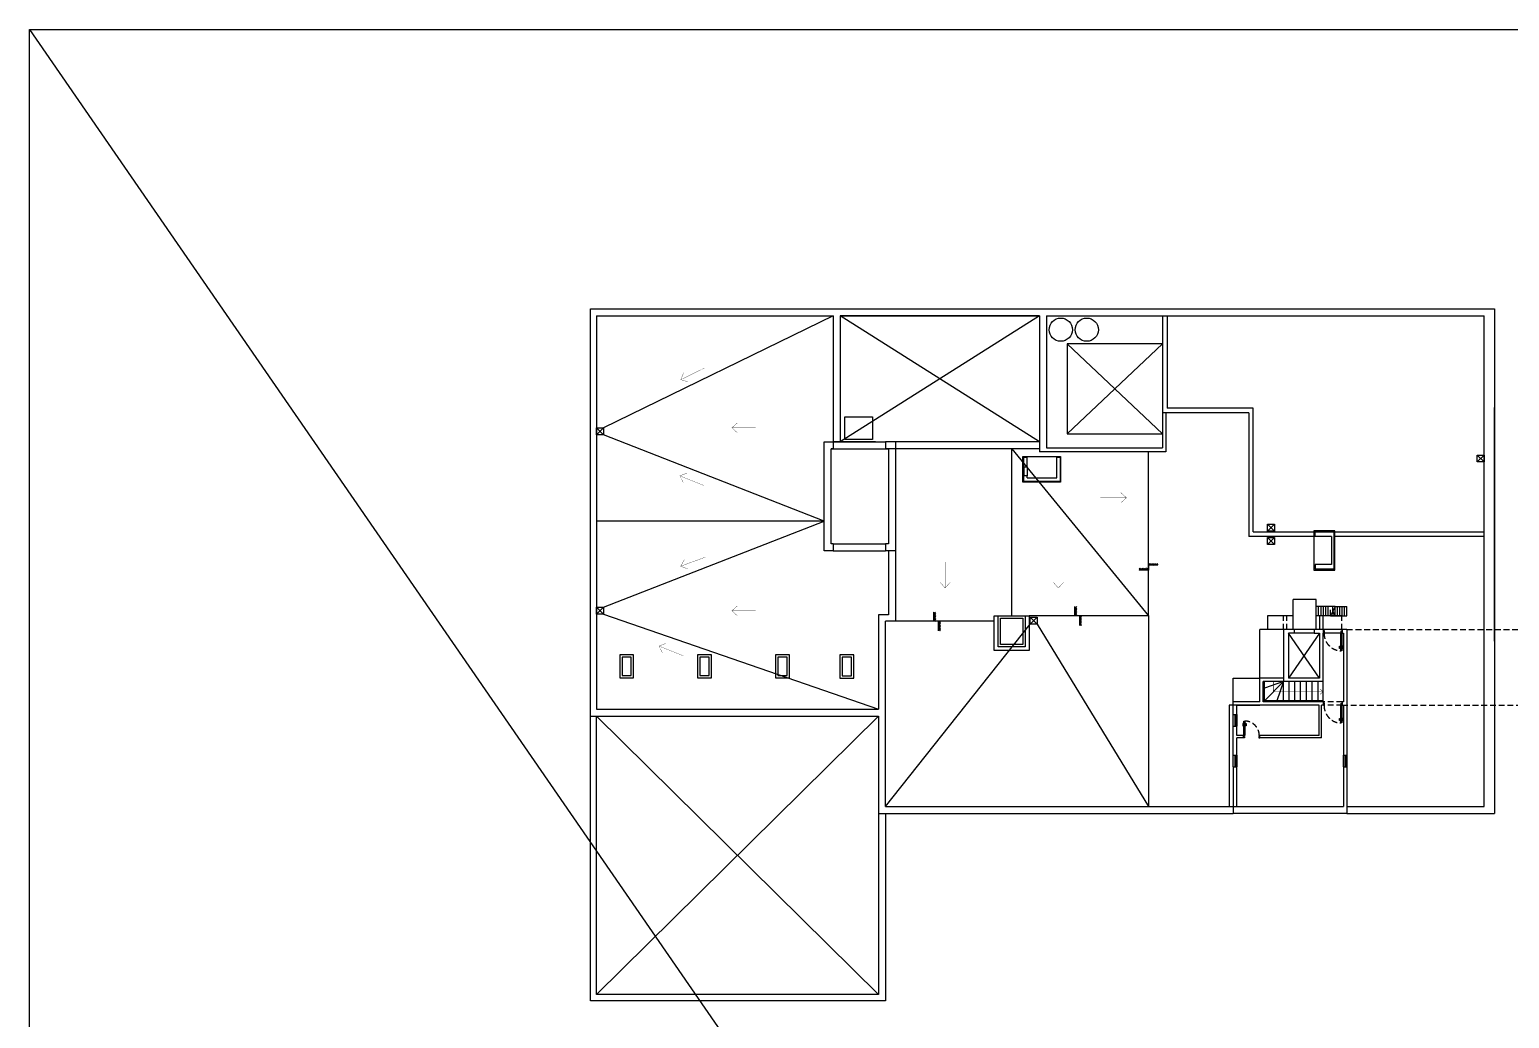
# Model space of a CAD drawing. Header units: millimetres. Extents: x 58411 to 366943, y -302717 to -95300.
# Drawn here: x 58411 to 122126, y -149791 to -107214 of the extents above; entities that cross this region are included whole.
import ezdxf

# ---------------------------------------------------------------- set-up
doc = ezdxf.new("R2010")
doc.units = ezdxf.units.MM
doc.header["$LTSCALE"] = 1000
doc.linetypes.add('HIDDEN', pattern=[0.375, 0.25, -0.125])
for name, color, linetype in [('A-ABER', 7, 'Continuous'), ('A-Des-Rel', 6, 'Continuous'), ('A-Desagues y Pendientes', 240, 'Continuous'), ('A-Mur-Nuevo', 5, 'Continuous'), ('A-MURHATCH NUEVOS', 24, 'Continuous'), ('A-Muros', 3, 'Continuous'), ('A-Murvis', 1, 'Continuous'), ('A-Proy', 7, 'HIDDEN'), ('A-Vidrio', 1, 'Continuous'), ('A-vista', 1, 'Continuous')]:
    doc.layers.add(name, color=color, linetype=linetype)
doc.layers.add('P-Ventana', color=6, linetype='Continuous', plot=False)

# ---------------------------------------------------------------- blocks, each defined once
blk = doc.blocks.new('700')
at = {"layer": 'A-ABER'}
for points in [[(67385, -43682), (67385, -43062), (67425, -43062), (67425, -43682)], [(67405, -43722), (67385, -43722), (67385, -43682), (67365, -43682), (67365, -43782), (67405, -43782)], [(68065, -43682), (68045, -43682), (68045, -43722), (68025, -43722), (68025, -43782), (68065, -43782)]]:
    blk.add_hatch(color=53, dxfattribs=at).paths.add_polyline_path(points)
at = {"color": 24, "linetype": 'HIDDEN'}
blk.add_arc((67425, -43682), 620, 0, 90, dxfattribs=at)
at = {"layer": 'A-ABER', "color": 24}
for points in [[(67375, -43162), (67335, -43162), (67335, -43262), (67345, -43262), (67345, -43172), (67375, -43172)], [(67435, -43162), (67475, -43162), (67475, -43262), (67465, -43262), (67465, -43172), (67435, -43172)]]:
    blk.add_lwpolyline(points, dxfattribs=at)
for points in [[(67375, -43142), (67385, -43142), (67385, -43192), (67375, -43192)], [(67425, -43142), (67435, -43142), (67435, -43192), (67425, -43192)]]:
    blk.add_lwpolyline(points, close=True, dxfattribs=at)
at = {"layer": 'A-ABER', "color": 1}
for points in [[(67385, -43682), (67385, -43062), (67425, -43062), (67425, -43682), (67385, -43682)], [(67365, -43682), (67385, -43682), (67385, -43722), (67405, -43722), (67405, -43782), (67365, -43782)], [(68065, -43682), (68045, -43682), (68045, -43722), (68025, -43722), (68025, -43782), (68065, -43782)]]:
    blk.add_lwpolyline(points, dxfattribs=at)
blk = doc.blocks.new('puerta5')
at = {"layer": 'A-ABER'}
for points in [[(60, 760), (20, 760), (20, 0), (60, 0)], [(40, -40), (20, -40), (20, 0), (0, 0), (0, -100), (40, -100)], [(800, 0), (780, 0), (780, -40), (760, -40), (760, -100), (800, -100)]]:
    blk.add_hatch(color=53, dxfattribs=at).paths.add_polyline_path(points)
at = {"layer": 'A-ABER', "color": 24}
for points in [[(10, 660), (-30, 660), (-30, 560), (-20, 560), (-20, 650), (10, 650)], [(70, 660), (110, 660), (110, 560), (100, 560), (100, 650), (70, 650)]]:
    blk.add_lwpolyline(points, dxfattribs=at)
for points in [[(10, 680), (20, 680), (20, 630), (10, 630)], [(60, 680), (70, 680), (70, 630), (60, 630)]]:
    blk.add_lwpolyline(points, close=True, dxfattribs=at)
at = {"layer": 'A-ABER', "color": 1}
for points in [[(20, 0), (20, 760), (60, 760), (60, 0), (20, 0)], [(0, 0), (20, 0), (20, -40), (40, -40), (40, -100), (0, -100)], [(800, 0), (780, 0), (780, -40), (760, -40), (760, -100), (800, -100)]]:
    blk.add_lwpolyline(points, dxfattribs=at)
at = {"layer": 'A-ABER', "color": 24, "linetype": 'HIDDEN'}
blk.add_arc((40, 20), 740, 358.45184, 88.45184, dxfattribs=at)

msp = doc.modelspace()

# ---------------------------------------------------------------- hatches: boundary and pattern name
at = {"layer": 'P-Ventana'}
h = msp.add_hatch(dxfattribs=at)
h.set_pattern_fill('ANSI31', color=256, scale=14, angle=450, style=0)
h.set_pattern_definition([(135, (220561.097, -541170.71), (-31.4308964, -31.4308964), [])])
h.paths.add_polyline_path([(106189.59, -130400.697), (106189.59, -130486.574), (106580.039, -130486.574), (106580.039, -130400.697)])
h.paths.add_polyline_path([(106995.022, -130273.104), (106995.022, -130198.538), (106580.039, -130198.538), (106580.039, -130273.104)])
h = msp.add_hatch(dxfattribs=at)
h.set_pattern_fill('ANSI31', color=256, scale=14, angle=360, style=0)
h.set_pattern_definition([(45, (-313346.204, -246665.803), (-31.4308964, 31.4308964), [])])
h.paths.add_polyline_path([(97423.811, -132294.297), (97337.934, -132294.297), (97337.934, -132684.745), (97423.811, -132684.745)])
h.paths.add_polyline_path([(97551.404, -133099.728), (97625.969, -133099.728), (97625.969, -132684.745), (97551.404, -132684.745)])
h = msp.add_hatch(dxfattribs=at)
h.set_pattern_fill('ANSI31', color=256, scale=14, angle=360, style=0)
h.set_pattern_definition([(45, (-307268.465, -246433.024), (-31.4308964, 31.4308964), [])])
h.paths.add_polyline_path([(103501.549, -132061.518), (103415.673, -132061.518), (103415.673, -132451.967), (103501.549, -132451.967)])
h.paths.add_polyline_path([(103629.142, -132866.95), (103703.708, -132866.95), (103703.708, -132451.967), (103629.142, -132451.967)])

# ---------------------------------------------------------------- linework, layer by layer
at = {"linetype": 'HIDDEN', "ltscale": 1000}
for p, q in [((101888.892, -124971.1), (93308.892, -119541.1)), ((101888.892, -119541.1), (93308.892, -124971.1)), ((107188.892, -120751.1), (103078.892, -124621.1)), ((107188.892, -124621.1), (103078.892, -120751.1)), ((113811.628, -131750.137), (112811.628, -131750.137)), ((112811.628, -133050.137), (112811.628, -131750.137)), ((113811.628, -133050.137), (113811.628, -131750.137)), ((111711.628, -132450.137), (111711.628, -133050.137)), ((112811.628, -132450.137), (111711.628, -132450.137)), ((114620.859, -132050.137), (113811.628, -132050.137)), ((114911.628, -132450.137), (113811.628, -132450.137)), ((113912.782, -132450.137), (113912.782, -132050.137)), ((113956.628, -133050.137), (113956.628, -132450.137)), ((114013.936, -132450.137), (114013.936, -132050.137)), ((114106.628, -133050.137), (114106.628, -132450.137)), ((114115.09, -132450.137), (114115.09, -132050.137)), ((114216.244, -132450.137), (114216.244, -132050.137)), ((114317.398, -132450.137), (114317.398, -132050.137)), ((112876.628, -133050.137), (111376.628, -133050.137)), ((111376.628, -135140.137), (111376.628, -133050.137)), ((113746.628, -133050.137), (112876.628, -133050.137)), ((114926.628, -133050.137), (114106.628, -133050.137)), ((114926.628, -133200.137), (114106.628, -133200.137)), ((94958.892, -136780.137), (82814.365, -148761.1)), ((82814.365, -136780.137), (94958.892, -148761.1))]:
    msp.add_line(p, q, dxfattribs=at)
for points in [[(93513.796, -123885.803), (94703.796, -123885.803), (94703.796, -124865.803), (93513.796, -124865.803)], [(101173.796, -125595.803), (102803.796, -125595.803), (102803.796, -126705.803), (101173.796, -126705.803)], [(113711.532, -130490.137), (114611.532, -130490.137), (114611.532, -128790.137), (113711.532, -128790.137)]]:
    msp.add_lwpolyline(points, close=True, dxfattribs=at)
for points in [[(101213.796, -126035.803), (101213.796, -126425.803)], [(101363.796, -126035.803), (101363.796, -126425.803)], [(113946.628, -135140.137), (112616.628, -133200.137)], [(113946.628, -133200.137), (112616.628, -135140.137)], [(113726.628, -133200.137), (112876.628, -133200.137)], [(110236.628, -136160.137), (110236.628, -135140.137), (111376.628, -135140.137)], [(110386.628, -136310.137), (110061.532, -136310.137), (110061.532, -140666.1), (110386.628, -140666.1)]]:
    msp.add_lwpolyline(points, dxfattribs=at)
at = {"layer": 'A-Des-Rel', "ltscale": 500}
msp.add_lwpolyline([(58411.394, -107213.581), (154941.668, -107213.581), (154941.668, -247111.305), (58411.394, -247111.305)], close=True, dxfattribs=at)
at = {"layer": 'A-Desagues y Pendientes', "linetype": 'HIDDEN', "ltscale": 500}
for points in [[(93008.892, -119541.1), (83114.365, -124361.1)], [(92618.892, -128380.137), (83114.365, -124661.1)], [(100697.808, -125271.1), (106582.671, -132451.967)], [(83114.365, -132087.038), (83114.365, -132087.038), (92618.892, -128380.137)], [(83114.365, -132387.038), (94958.892, -136480.137)], [(106582.671, -132451.967), (106582.671, -140666.1)], [(95258.892, -140666.1), (101490.936, -132818.907)], [(101790.936, -132818.907), (106582.671, -140666.1)]]:
    msp.add_lwpolyline(points, dxfattribs=at)
at = {"layer": 'A-Desagues y Pendientes', "const_width": 12}
for points in [[(86569.661, -121993.517), (86448.343, -122288.302), (86759.288, -122379.146), (86448.343, -122288.302), (87458.745, -121791.452)], [(88888.685, -124146.072), (88649.737, -124357.071), (88888.685, -124575.803), (88649.737, -124357.071), (89676.823, -124357.071)], [(86551.627, -126713.902), (86408.343, -126429.146), (86711.52, -126315.025), (86408.343, -126429.146), (87453.456, -126848.087)], [(105636.773, -127375.803), (104510.819, -127375.803)], [(105636.773, -127375.803), (105397.825, -127586.801), (105636.773, -127375.803), (105397.825, -127157.071)], [(86599.717, -130037.664), (86448.372, -130318.219), (86748.172, -130440.938), (86448.372, -130318.219), (87505.005, -129929.247)], [(97829.274, -131257.24), (97829.274, -130131.286)], [(102703.796, -131257.24), (102703.796, -130131.286)], [(97829.274, -131257.24), (97618.275, -131018.292), (97829.274, -131257.24), (98048.006, -131018.292)], [(102703.796, -131257.24), (102492.798, -131018.292), (102703.796, -131257.24), (102922.528, -131018.292)], [(88649.737, -132237.038), (88888.685, -132026.04), (88649.737, -132237.038), (88888.685, -132455.77)], [(88649.737, -132237.038), (89676.823, -132237.038)], [(85651.128, -134041.088), (85507.844, -133756.332), (85811.021, -133642.211), (85507.844, -133756.332), (86552.957, -134175.274)]]:
    msp.add_lwpolyline(points, dxfattribs=at)
at = {"layer": 'A-Desagues y Pendientes', "color": 240}
for points in [[(82814.365, -124361.1), (83114.365, -124361.1), (83114.365, -124661.1), (82814.365, -124661.1), (82814.365, -124361.1)], [(120736.628, -125531.092), (121036.628, -125531.092), (121036.628, -125831.092), (120736.628, -125831.092), (120736.628, -125531.092)], [(111711.532, -128515.803), (112011.532, -128515.803), (112011.532, -128815.803), (111711.532, -128815.803), (111711.532, -128515.803)], [(111711.532, -129085.803), (112011.532, -129085.803), (112011.532, -129385.803), (111711.532, -129385.803), (111711.532, -129085.803)], [(82814.365, -132087.038), (83114.365, -132087.038), (83114.365, -132387.038), (82814.365, -132387.038), (82814.365, -132087.038)], [(101490.936, -132518.907), (101790.936, -132518.907), (101790.936, -132818.907), (101490.936, -132818.907), (101490.936, -132518.907)]]:
    msp.add_lwpolyline(points, dxfattribs=at)
at = {"layer": 'A-Desagues y Pendientes'}
for points in [[(82814.365, -124661.1), (83114.365, -124361.1)], [(83114.365, -124661.1), (82814.365, -124361.1)], [(100697.808, -132451.967), (100697.808, -125271.1)], [(120736.628, -125831.092), (121036.628, -125531.092)], [(121036.628, -125831.092), (120736.628, -125531.092)], [(92618.892, -128380.137), (82814.365, -128380.137)], [(111711.532, -128815.803), (112011.532, -128515.803)], [(112011.532, -128815.803), (111711.532, -128515.803)], [(111711.532, -129385.803), (112011.532, -129085.803)], [(112011.532, -129385.803), (111711.532, -129085.803)], [(82814.365, -132387.038), (83114.365, -132087.038)], [(83114.365, -132387.038), (82814.365, -132087.038)], [(101490.936, -132818.907), (101790.936, -132518.907)], [(101790.936, -132818.907), (101490.936, -132518.907)]]:
    msp.add_lwpolyline(points, dxfattribs=at)
at = {"layer": 'A-Mur-Nuevo', "ltscale": 500}
msp.add_lwpolyline([(58411.394, -107213.581), (154941.668, -247111.305)], dxfattribs=at)
at = {"layer": 'A-MURHATCH NUEVOS', "color": 24, "linetype": 'Continuous', "ltscale": 250}
for p, q in [((103078.892, -120751.1), (103078.892, -124621.1)), ((107188.892, -120751.1), (103078.892, -120751.1)), ((103078.892, -124621.1), (107188.892, -124621.1))]:
    msp.add_line(p, q, dxfattribs=at)
at = {"layer": 'A-Muros'}
for p, q in [((93308.892, -119541.1), (101888.892, -119541.1)), ((121486.628, -133550.137), (121486.628, -123483.741)), ((92918.892, -129360.137), (92918.892, -125271.1)), ((92918.892, -125271.1), (93012.263, -125271.1)), ((93012.263, -125271.1), (92918.892, -125271.1)), ((94834.579, -124971.1), (93012.263, -124971.1)), ((95694.203, -124971.1), (95269.89, -124971.1)), ((95269.89, -125271.1), (95394.203, -125271.1)), ((95394.203, -125271.1), (95269.89, -125271.1)), ((95394.203, -125271.1), (95394.203, -129360.137)), ((93012.263, -129360.137), (92918.892, -129360.137)), ((93012.263, -129660.137), (92918.892, -129660.137)), ((95394.203, -129360.137), (95269.89, -129360.137)), ((95394.203, -129660.137), (95269.89, -129660.137)), ((112396.628, -133050.137), (112396.628, -135290.137)), ((112876.628, -133200.137), (112876.628, -133050.137)), ((114126.628, -133050.137), (113726.628, -133050.137)), ((113726.628, -133050.137), (113726.628, -133200.137)), ((114126.628, -133200.137), (114126.628, -133050.137)), ((115126.628, -133050.137), (114926.628, -133050.137)), ((114926.628, -133050.137), (114926.628, -133200.137)), ((115126.628, -133050.137), (115126.628, -135960.137)), ((113946.628, -133200.137), (113946.628, -135140.137)), ((114106.628, -135290.137), (114106.628, -133200.137)), ((114926.628, -133200.137), (114976.628, -133200.137)), ((114976.628, -133200.137), (114976.628, -135960.137)), ((112396.628, -135140.137), (111376.628, -135140.137)), ((111376.628, -136160.137), (111376.628, -135140.137)), ((114106.628, -135290.137), (111526.628, -135290.137)), ((111526.628, -136160.137), (111526.628, -135290.137)), ((113946.628, -135140.137), (112616.628, -135140.137)), ((111376.628, -136160.137), (110236.628, -136160.137)), ((110236.628, -136710.137), (110236.628, -136160.137)), ((113931.773, -136310.137), (110386.628, -136310.137)), ((110386.628, -136310.137), (111376.628, -136310.137)), ((110386.628, -136710.137), (110386.628, -136310.137)), ((114126.628, -136160.137), (111526.628, -136160.137)), ((113931.773, -137610.137), (113931.773, -136310.137)), ((114126.628, -136310.137), (114031.773, -136310.137)), ((114031.773, -137710.137), (114031.773, -136310.137)), ((114126.628, -136310.137), (114126.628, -136160.137)), ((114976.628, -136160.137), (114926.628, -136160.137)), ((114926.628, -136160.137), (114926.628, -136310.137)), ((114926.628, -136310.137), (114976.628, -136310.137)), ((114976.628, -135960.137), (114976.628, -136160.137)), ((114976.628, -136310.137), (114976.628, -138460.137)), ((115126.628, -135960.137), (115126.628, -138460.137)), ((89246.628, -136480.137), (92498.892, -136480.137)), ((110236.628, -136710.137), (110386.628, -136710.137)), ((110236.628, -137210.137), (110386.628, -137210.137)), ((110236.628, -138460.137), (110236.628, -137210.137)), ((110386.628, -137610.137), (110386.628, -137210.137)), ((110676.628, -137610.137), (110386.628, -137610.137)), ((110676.628, -137610.137), (110386.628, -137610.137)), ((110676.628, -137710.137), (110676.628, -137610.137)), ((113931.773, -137610.137), (111376.628, -137610.137)), ((111376.628, -137710.137), (111376.628, -137610.137)), ((110676.628, -137710.137), (110386.628, -137710.137)), ((110676.628, -137710.137), (110386.628, -137710.137)), ((110386.628, -138460.137), (110386.628, -137710.137)), ((114031.773, -137710.137), (111376.628, -137710.137)), ((110236.628, -138460.137), (110386.628, -138460.137)), ((114976.628, -138460.137), (115126.628, -138460.137)), ((110236.628, -138960.137), (110386.628, -138960.137)), ((110386.628, -140666.1), (110386.628, -138960.137)), ((114976.628, -138960.137), (114976.628, -140666.1)), ((114976.628, -138960.137), (115126.628, -138960.137)), ((114976.628, -139260.137), (114976.628, -140360.137)), ((115126.628, -138960.137), (115126.628, -140966.1)), ((115126.628, -139260.137), (115126.628, -140660.137)), ((110386.628, -140666.1), (114976.628, -140666.1)), ((115126.628, -140966.1), (110236.628, -140966.1))]:
    msp.add_line(p, q, dxfattribs=at)
for points in [[(92918.892, -129660.137), (92618.892, -129660.137), (92618.892, -124971.1), (93008.892, -124971.1)], [(93012.263, -124971.1), (93012.263, -125271.1)], [(95269.89, -124971.1), (95269.89, -125271.1)], [(95694.203, -124971.1), (95694.203, -124971.1), (95694.203, -129660.137), (95394.203, -129660.137)], [(121036.628, -131730.137), (121036.628, -127000.137)], [(93012.263, -129360.137), (93012.263, -129660.137)], [(95269.89, -129360.137), (95269.89, -129660.137)], [(112876.628, -133050.137), (112616.628, -133050.137)], [(114106.628, -133050.137), (114126.628, -133050.137), (114126.628, -133200.137), (114106.628, -133200.137)], [(112876.628, -133200.137), (112616.628, -133200.137), (112616.628, -135140.137)], [(113726.628, -133200.137), (113946.628, -133200.137)], [(114106.628, -136160.137), (114126.628, -136160.137), (114126.628, -136310.137), (114106.628, -136310.137)], [(110236.628, -136710.137), (110386.628, -136710.137)], [(110236.628, -137210.137), (110386.628, -137210.137)], [(110236.628, -138460.137), (110386.628, -138460.137)], [(114976.628, -138460.137), (115126.628, -138460.137)], [(110236.628, -138960.137), (110386.628, -138960.137)], [(110236.628, -138960.137), (110236.628, -140966.1)], [(114976.628, -138960.137), (115126.628, -138960.137)]]:
    msp.add_lwpolyline(points, dxfattribs=at)
at = {"layer": 'A-Murvis'}
for p, q in [((82565.496, -119241.1), (121486.628, -119241.1)), ((82565.496, -149041.1), (82565.496, -119241.1)), ((82814.365, -119541.1), (93008.892, -119541.1)), ((82814.365, -119541.1), (82814.365, -136480.137)), ((93008.892, -119541.1), (93008.892, -124971.1)), ((101888.892, -119541.1), (93308.892, -119541.1)), ((93308.892, -119541.1), (93308.892, -124971.1)), ((101888.892, -119541.1), (101888.892, -125401.1)), ((102188.892, -119541.1), (107188.892, -119541.1)), ((102188.892, -119541.1), (102188.892, -125221.1)), ((107188.892, -119541.1), (121036.628, -119541.1)), ((107188.892, -119541.1), (107188.892, -125221.1)), ((107388.892, -119541.1), (107388.892, -123521.1)), ((121036.628, -140666.1), (121036.628, -119541.1)), ((121486.628, -119241.1), (121486.628, -140966.1)), ((111096.628, -128840.137), (111096.628, -123521.1)), ((107338.892, -123721.1), (107338.892, -125401.1)), ((110906.628, -123721.1), (110906.628, -129040.137)), ((101888.892, -124971.1), (95258.892, -124971.1)), ((101888.892, -125271.1), (95258.892, -125271.1)), ((101888.892, -125271.1), (101888.892, -125401.1)), ((107338.892, -125401.1), (101888.892, -125401.1)), ((102188.892, -125221.1), (107188.892, -125221.1)), ((113761.532, -129040.137), (110906.628, -129040.137)), ((111096.628, -128840.137), (121016.628, -128840.137)), ((114561.532, -128840.137), (113761.532, -128840.137)), ((113761.532, -129040.137), (113761.532, -128840.137)), ((114461.532, -129040.137), (113761.532, -129040.137)), ((114461.532, -129040.137), (114461.532, -130240.137)), ((114561.532, -128840.137), (114561.532, -130440.137)), ((121036.628, -129040.137), (114561.532, -129040.137)), ((114461.532, -130240.137), (113761.532, -130240.137)), ((113761.532, -130240.137), (113761.532, -130440.137)), ((114561.532, -130440.137), (113761.532, -130440.137)), ((94958.892, -132407.038), (94958.892, -136480.137)), ((95258.892, -140666.1), (95258.892, -132684.745)), ((111576.628, -136110.137), (111576.628, -135290.137)), ((114106.628, -136160.137), (114106.628, -135290.137)), ((114106.628, -136110.137), (111576.628, -136110.137)), ((82565.496, -136780.137), (94958.892, -136780.137)), ((82814.365, -136480.137), (94958.892, -136480.137)), ((94958.892, -136780.137), (94958.892, -140660.137)), ((110236.628, -137210.137), (110236.628, -136710.137)), ((110311.628, -137210.137), (110311.628, -136710.137)), ((110311.628, -137210.137), (110311.628, -136710.137)), ((110386.628, -137210.137), (110386.628, -136710.137)), ((110386.628, -137210.137), (110386.628, -136710.137)), ((110236.628, -138960.137), (110236.628, -138460.137)), ((110311.628, -138960.137), (110311.628, -138460.137)), ((110311.628, -138960.137), (110311.628, -138460.137)), ((110386.628, -138960.137), (110386.628, -138460.137)), ((110386.628, -138960.137), (110386.628, -138460.137)), ((114976.628, -138960.137), (114976.628, -138460.137)), ((115051.628, -138960.137), (115051.628, -138460.137)), ((115051.628, -138960.137), (115051.628, -138460.137)), ((115126.628, -138960.137), (115126.628, -138460.137)), ((115126.628, -138960.137), (115126.628, -138460.137)), ((95258.892, -140666.1), (110236.628, -140666.1)), ((115126.628, -140666.1), (121036.628, -140666.1)), ((94958.892, -140966.1), (110236.628, -140966.1)), ((115126.628, -140966.1), (121486.628, -140966.1))]:
    msp.add_line(p, q, dxfattribs=at)
for points in [[(111096.628, -123521.1), (107388.892, -123521.1)], [(110906.628, -123721.1), (107188.892, -123721.1)], [(93012.263, -124971.1), (95269.89, -124971.1)], [(93012.263, -125271.1), (95269.89, -125271.1)], [(106582.671, -132451.967), (106582.671, -125401.1)], [(102633.796, -125625.803), (102783.796, -125625.803), (102783.796, -126665.803), (101213.796, -126665.803), (101213.796, -126425.803)], [(101213.796, -126035.803), (101213.796, -125625.803), (101363.796, -125625.803)], [(101213.796, -126035.803), (101363.796, -126035.803)], [(101363.796, -126035.803), (101363.796, -125625.803)], [(102633.796, -126515.803), (102633.796, -125625.803)], [(101363.796, -126425.803), (101213.796, -126425.803)], [(101363.796, -126515.803), (101363.796, -126425.803)], [(101363.796, -126515.803), (102633.796, -126515.803)], [(93012.263, -129360.137), (95269.89, -129360.137)], [(93012.263, -129660.137), (95258.892, -129660.137)], [(95394.203, -129660.137), (95394.203, -132407.038)], [(95694.203, -129660.137), (95694.203, -132684.745)], [(106995.022, -130273.104), (106580.039, -130273.104), (106580.039, -130486.574), (106189.59, -130486.574)], [(95394.203, -132407.038), (94958.892, -132407.038)], [(97551.404, -133099.728), (97551.404, -132684.745), (97337.934, -132684.745), (97337.934, -132294.297)], [(106582.671, -132451.967), (101447.808, -132451.967)], [(103629.142, -132866.95), (103629.142, -132451.967), (103415.673, -132451.967), (103415.673, -132061.518)], [(95694.203, -132684.745), (95258.892, -132684.745)], [(99947.808, -132684.745), (95694.203, -132684.745)], [(112396.628, -135290.137), (111576.628, -135572.422)], [(112396.628, -135290.137), (111576.628, -136110.137)], [(112396.628, -135290.137), (112114.344, -136110.137)], [(112396.628, -136110.137), (112396.628, -135290.137)], [(112636.628, -136110.137), (112636.628, -135290.137)], [(112886.628, -136110.137), (112886.628, -135290.137)], [(113136.628, -136110.137), (113136.628, -135290.137)], [(113386.628, -136110.137), (113386.628, -135290.137)], [(113636.628, -136110.137), (113636.628, -135290.137)], [(113886.628, -136110.137), (113886.628, -135290.137)]]:
    msp.add_lwpolyline(points, dxfattribs=at)
for points in [[(99947.808, -132451.967), (101447.808, -132451.967), (101447.808, -133951.967), (99947.808, -133951.967)], [(100120.586, -132451.967), (101269.691, -132451.967), (101269.691, -133786.982), (100120.586, -133786.982)], [(100220.586, -132551.967), (101169.691, -132551.967), (101169.691, -133686.982), (100220.586, -133686.982)], [(83819.365, -135130.137), (84419.365, -135130.137), (84419.365, -134130.137), (83819.365, -134130.137)], [(83919.365, -135030.137), (84319.365, -135030.137), (84319.365, -134230.137), (83919.365, -134230.137)], [(87164.365, -135130.137), (87764.365, -135130.137), (87764.365, -134130.137), (87164.365, -134130.137)], [(87264.365, -135030.137), (87664.365, -135030.137), (87664.365, -134230.137), (87264.365, -134230.137)], [(90523.326, -135130.137), (91123.326, -135130.137), (91123.326, -134130.137), (90523.326, -134130.137)], [(90623.326, -135030.137), (91023.326, -135030.137), (91023.326, -134230.137), (90623.326, -134230.137)], [(93303.892, -135135.137), (93903.892, -135135.137), (93903.892, -134135.137), (93303.892, -134135.137)], [(93403.892, -135035.137), (93803.892, -135035.137), (93803.892, -134235.137), (93403.892, -134235.137)]]:
    msp.add_lwpolyline(points, close=True, dxfattribs=at)
at = {"layer": 'A-Murvis', "color": 24, "linetype": 'HIDDEN'}
for points in [[(115126.628, -133050.137), (129210.467, -133050.137)], [(114916.628, -136310.137), (129208.284, -136310.137)]]:
    msp.add_lwpolyline(points, dxfattribs=at)
at = {"layer": 'A-Murvis', "color": 2, "linetype": 'Continuous', "ltscale": 500, "const_width": 20}
for points in [[(111961.628, -135725.137), (111961.628, -135290.137)], [(111961.628, -135725.137), (114106.158, -135725.137)]]:
    msp.add_lwpolyline(points, dxfattribs=at)
at = {"layer": 'A-Murvis', "color": 2, "const_width": 20}
msp.add_lwpolyline([(113978.523, -135831.585), (114106.158, -135725.137), (113978.523, -135618.689)], dxfattribs=at)
at = {"layer": 'A-Murvis', "color": 2}
for points in [[(110311.628, -136747.637), (110311.628, -136710.137), (110386.628, -136710.137), (110386.628, -136747.637)], [(110311.628, -137210.137), (110311.628, -137172.637), (110386.628, -137172.637), (110386.628, -137210.137)], [(110311.628, -137210.137), (110311.628, -137172.637), (110386.628, -137172.637), (110386.628, -137210.137)], [(110311.628, -138497.637), (110311.628, -138460.137), (110386.628, -138460.137), (110386.628, -138497.637)], [(115051.628, -138497.637), (115051.628, -138460.137), (115126.628, -138460.137), (115126.628, -138497.637)], [(110311.628, -138960.137), (110311.628, -138922.637), (110386.628, -138922.637), (110386.628, -138960.137)], [(110311.628, -138960.137), (110311.628, -138922.637), (110386.628, -138922.637), (110386.628, -138960.137)], [(115051.628, -138960.137), (115051.628, -138922.637), (115126.628, -138922.637), (115126.628, -138960.137)], [(115051.628, -138960.137), (115051.628, -138922.637), (115126.628, -138922.637), (115126.628, -138960.137)]]:
    msp.add_lwpolyline(points, close=True, dxfattribs=at)
at = {"layer": 'A-Murvis', "color": 24}
for points in [[(110311.628, -136710.137), (110311.628, -137210.137)], [(110386.628, -136710.137), (110386.628, -137210.137)], [(110311.628, -138460.137), (110311.628, -138960.137)], [(110386.628, -138460.137), (110386.628, -138960.137)], [(115051.628, -138460.137), (115051.628, -138960.137)], [(115126.628, -138460.137), (115126.628, -138960.137)]]:
    msp.add_lwpolyline(points, dxfattribs=at)
at = {"layer": 'A-Murvis', "color": 1}
for points in [[(110364.118, -136772.637), (110345.138, -136772.637), (110345.138, -136747.637), (110364.118, -136747.637)], [(110364.118, -137172.637), (110345.138, -137172.637), (110345.138, -137147.637), (110364.118, -137147.637)], [(110364.118, -137172.637), (110345.138, -137172.637), (110345.138, -137147.637), (110364.118, -137147.637)], [(110364.118, -138522.637), (110345.138, -138522.637), (110345.138, -138497.637), (110364.118, -138497.637)], [(115104.118, -138522.637), (115085.138, -138522.637), (115085.138, -138497.637), (115104.118, -138497.637)], [(110364.118, -138922.637), (110345.138, -138922.637), (110345.138, -138897.637), (110364.118, -138897.637)], [(110364.118, -138922.637), (110345.138, -138922.637), (110345.138, -138897.637), (110364.118, -138897.637)], [(115104.118, -138922.637), (115085.138, -138922.637), (115085.138, -138897.637), (115104.118, -138897.637)], [(115104.118, -138922.637), (115085.138, -138922.637), (115085.138, -138897.637), (115104.118, -138897.637)]]:
    msp.add_lwpolyline(points, close=True, dxfattribs=at)
at = {"layer": 'A-Murvis'}
for centre in [(102810.999, -120134.956), (103929.293, -120134.956)]:
    msp.add_circle(centre, 500, dxfattribs=at)
at = {"layer": 'A-Proy'}
for p, q in [((112396.628, -133050.137), (112396.628, -132450.137)), ((112546.628, -133050.137), (112546.628, -132450.137)), ((114418.551, -132450.137), (114418.551, -132050.137)), ((114519.705, -132250.137), (114519.705, -132050.137)), ((114911.628, -133050.137), (114911.628, -132450.137)), ((114126.628, -136160.137), (114106.628, -136160.137)), ((114126.628, -136310.137), (114106.628, -136310.137)), ((114926.628, -136160.137), (114126.628, -136160.137)), ((114926.628, -136310.137), (114126.628, -136310.137))]:
    msp.add_line(p, q, dxfattribs=at)
at = {"layer": 'A-Vidrio', "color": 7}
for points in [[(110351.628, -136772.637), (110351.628, -137147.637)], [(110351.628, -136772.637), (110351.628, -137147.637)], [(110356.628, -137147.637), (110356.628, -136772.637)], [(110356.628, -137147.637), (110356.628, -136772.637)], [(110351.628, -138522.637), (110351.628, -138897.637)], [(110351.628, -138522.637), (110351.628, -138897.637)], [(110356.628, -138897.637), (110356.628, -138522.637)], [(110356.628, -138897.637), (110356.628, -138522.637)], [(115091.628, -138522.637), (115091.628, -138897.637)], [(115091.628, -138522.637), (115091.628, -138897.637)], [(115096.628, -138897.637), (115096.628, -138522.637)], [(115096.628, -138897.637), (115096.628, -138522.637)]]:
    msp.add_lwpolyline(points, dxfattribs=at)
at = {"layer": 'A-vista'}
for p, q in [((114620.859, -132050.137), (114418.551, -132450.137)), ((114418.551, -132450.137), (115126.628, -132450.137)), ((114519.705, -132250.137), (114620.859, -132450.137)), ((114519.705, -132250.137), (114519.705, -132450.137)), ((114620.859, -132050.137), (115126.628, -132050.137)), ((114620.859, -132450.137), (114620.859, -132050.137)), ((114722.013, -132450.137), (114722.013, -132050.137)), ((114823.167, -132450.137), (114823.167, -132050.137)), ((114924.321, -132450.137), (114924.321, -132050.137)), ((115025.474, -132450.137), (115025.474, -132050.137)), ((115126.628, -132450.137), (115126.628, -132050.137)), ((82814.365, -148761.1), (82814.365, -136780.137)), ((94958.892, -140660.137), (94958.892, -148761.1)), ((115126.628, -140666.1), (118031.359, -140666.1)), ((95258.892, -140966.1), (95258.892, -149041.1)), ((95258.892, -149041.1), (82565.496, -149041.1)), ((94958.892, -148761.1), (82814.365, -148761.1))]:
    msp.add_line(p, q, dxfattribs=at)

# ---------------------------------------------------------------- block references
at = {"layer": 'A-ABER', "rotation": 180}
for p in [(114926.628, -133200.137), (114926.628, -136310.137)]:
    msp.add_blockref('puerta5', p, dxfattribs=at)
at = {"layer": 'A-ABER'}
msp.add_blockref('700', (43311.638, -93927.849), dxfattribs=at)

doc.saveas('drawing.dxf')
